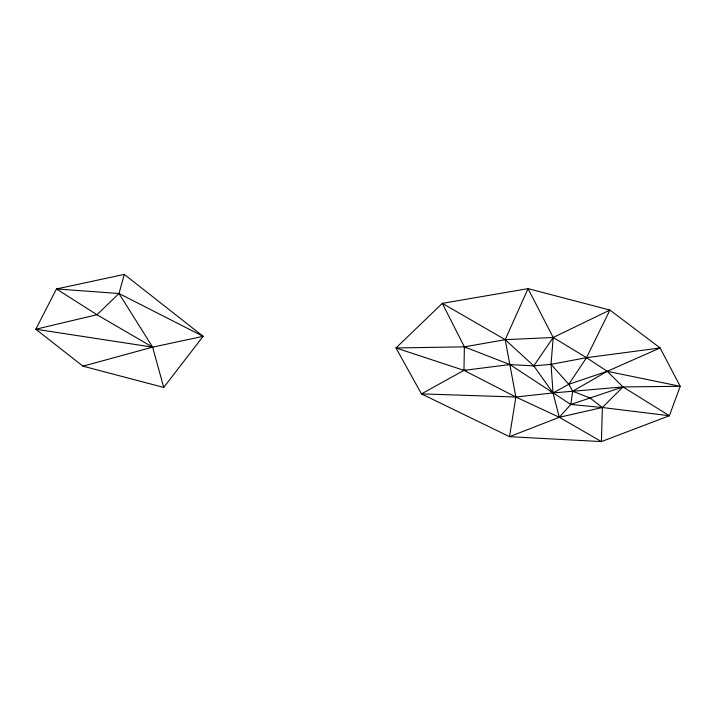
<?xml version="1.0" encoding="UTF-8"?>
<svg xmlns="http://www.w3.org/2000/svg" width="716" height="716" viewBox="0 0 716 716"><rect width="100%" height="100%" fill="white"/><g stroke="black" fill="none" stroke-linecap="round" stroke-linejoin="round"><path stroke-width="1.07" d="M551.034 364.337L553.2 337.478L528.05 288.646L442.318 303.36L395.984 347.958L421.464 393.881L509.515 436.688L601.422 441.593L669.388 415.728L680.2 386.3L660.116 347.958L609.916 310.055L528.05 288.646L505.21 339.67L515.869 397.013L509.515 436.688L559.294 417.276L602.371 407.52L669.388 415.728L622.992 386.935L607.231 371.309L586.502 357.687L553.2 337.478L505.21 339.67L464.38 346.857L395.984 347.958L463.959 370.36L515.869 397.013L559.294 417.276L601.422 441.593L602.371 407.52L622.992 386.935L680.2 386.3L607.231 371.309L568.773 384.304L553.038 392.932L515.869 397.013L421.464 393.881L463.959 370.36L509.908 364.578L533.805 365.876L551.034 364.337L586.502 357.687L660.116 347.958L607.231 371.309L572.684 391.249L570.813 404.468L559.294 417.276L553.038 392.932L551.034 364.337L568.773 384.304L572.684 391.249L590.073 397.998L602.371 407.52L570.813 404.468L509.908 364.578L464.38 346.857L442.318 303.36L505.21 339.67L533.805 365.876L553.038 392.932L622.992 386.935L570.813 404.468M163.722 387.428L152.633 347.144L96.955 314.727L56.474 288.951L118.999 293.506L203.129 336.323L152.633 347.144L35.8 329.235L96.955 314.727L118.999 293.506L124.307 274.407L203.129 336.323L163.722 387.428L82.967 366.162L35.8 329.235L56.474 288.951L124.307 274.407M568.773 384.304L586.502 357.687L609.916 310.055L553.2 337.478L533.805 365.876M82.967 366.162L152.633 347.144L118.999 293.506M466.152 370.297L463.959 370.36L464.38 346.857L466.367 347.824M551.123 391.867L553.038 392.932"/></g></svg>
